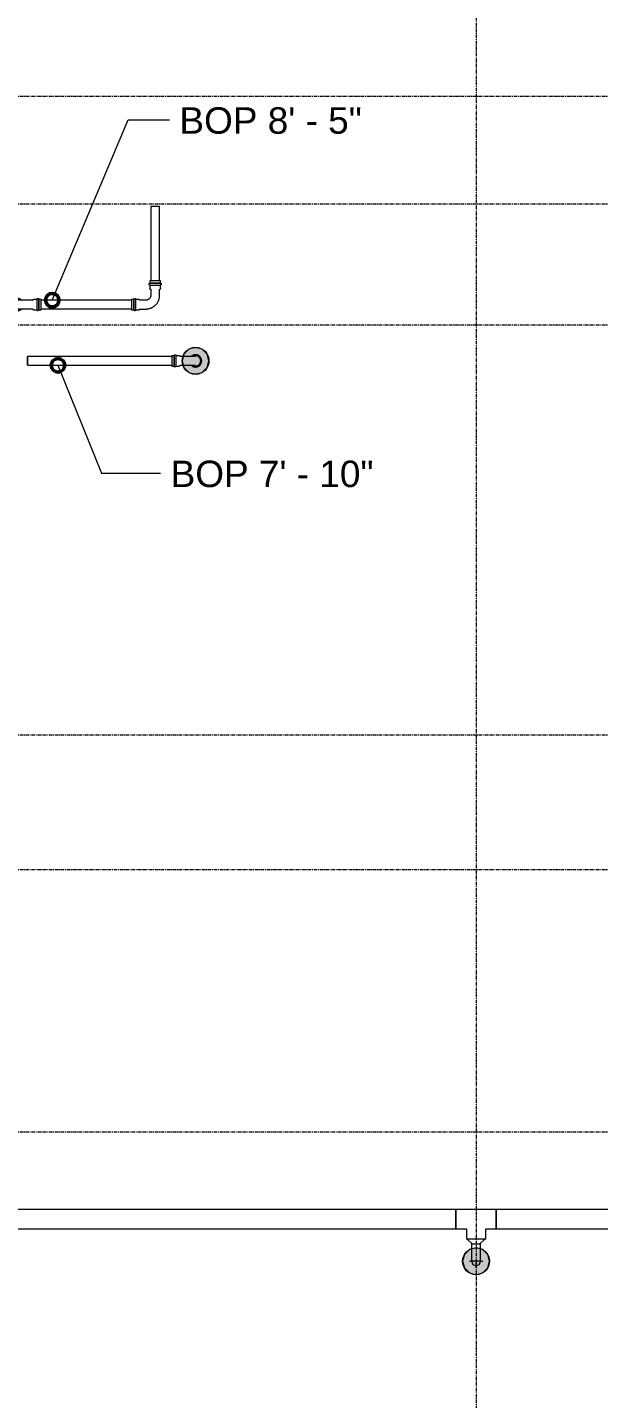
# Model space of a CAD drawing. Header units: inches. Extents: x -3679 to 241, y -496 to 1784.
# Drawn here: x -854.7 to -769.8, y 299.3 to 503.2 of the extents above; entities that cross this region are included whole.
import ezdxf

# ---------------------------------------------------------------- set-up
doc = ezdxf.new("R2010")
doc.units = ezdxf.units.IN
doc.header["$MEASUREMENT"] = 0
doc.linetypes.add('Grid Line', pattern=[0.875, 0.5, -0.125, 0.125, -0.125])
for name, color, linetype, lineweight in [('A-ANNO-NOTE', 250, 'Continuous', 9), ('G-ANNO-DIMS', 251, 'Continuous', 9), ('P-PIPE', 1, 'Continuous', 9), ('P-PIPE-CNTR', 1, 'Continuous', 9), ('S-GRID', 8, 'Continuous', 9)]:
    doc.layers.add(name, color=color, linetype=linetype, lineweight=lineweight)
doc.styles.add('Arial', font='arial.ttf', dxfattribs={"height": 3.934132})

# ---------------------------------------------------------------- blocks, each defined once
blk = doc.blocks.new('Victaulic-VicPress316-Elbow 90-45deg Style P568_P571 - Standard-523083-SECOND LEVEL')
at = {"layer": 'P-PIPE'}
for p, q in [((-3178.39, 1232.42), (-3178.39, 1231.96)), ((-3177.63, 1231.96), (-3178.39, 1231.96)), ((-3178.39, 1231.67), (-3178.39, 1231.33)), ((-3177.63, 1231.67), (-3178.39, 1231.67)), ((-3178.28, 1233.46), (-3178.28, 1232.57)), ((-3176.86, 1231.96), (-3177.63, 1231.96)), ((-3176.86, 1231.67), (-3177.63, 1231.67)), ((-3176.97, 1232.57), (-3176.97, 1233.46)), ((-3176.86, 1231.96), (-3176.86, 1232.42)), ((-3176.86, 1231.33), (-3176.86, 1231.67)), ((-3178.39, 1231.33), (-3177.63, 1231.33)), ((-3177.63, 1231.33), (-3176.86, 1231.33))]:
    blk.add_line(p, q, dxfattribs=at)
at = {"layer": 'P-PIPE', "flags": 128}
for points in [[(-3177.63, 1235.77), (-3177.66, 1235.77), (-3177.7, 1235.76), (-3177.73, 1235.76), (-3177.77, 1235.76), (-3177.81, 1235.75), (-3177.84, 1235.74), (-3177.88, 1235.73), (-3177.91, 1235.72), (-3177.95, 1235.71), (-3177.98, 1235.69), (-3178.01, 1235.68), (-3178.05, 1235.66), (-3178.08, 1235.65), (-3178.11, 1235.63), (-3178.14, 1235.61), (-3178.17, 1235.59), (-3178.2, 1235.56), (-3178.23, 1235.54), (-3178.25, 1235.52), (-3178.28, 1235.49), (-3178.3, 1235.46), (-3178.33, 1235.44), (-3178.35, 1235.41), (-3178.37, 1235.38), (-3178.39, 1235.35), (-3178.41, 1235.32), (-3178.43, 1235.28), (-3178.45, 1235.25), (-3178.46, 1235.22), (-3178.48, 1235.19), (-3178.49, 1235.15), (-3178.5, 1235.12), (-3178.51, 1235.08), (-3178.52, 1235.05), (-3178.52, 1235.01), (-3178.53, 1234.97), (-3178.53, 1234.94), (-3178.54, 1234.9), (-3178.54, 1234.86), (-3178.54, 1234.83), (-3178.53, 1234.79), (-3178.53, 1234.76), (-3178.53, 1234.72), (-3178.52, 1234.68), (-3178.51, 1234.65), (-3178.5, 1234.61), (-3178.49, 1234.58), (-3178.48, 1234.54), (-3178.47, 1234.51), (-3178.45, 1234.48), (-3178.44, 1234.44), (-3178.42, 1234.41), (-3178.4, 1234.38), (-3178.38, 1234.35), (-3178.36, 1234.32), (-3178.34, 1234.29), (-3178.32, 1234.26), (-3178.29, 1234.23)], [(-3176.97, 1234.22), (-3176.95, 1234.25), (-3176.92, 1234.27), (-3176.9, 1234.3), (-3176.88, 1234.33), (-3176.86, 1234.36), (-3176.84, 1234.39), (-3176.82, 1234.42), (-3176.8, 1234.46), (-3176.79, 1234.49), (-3176.77, 1234.52), (-3176.76, 1234.56), (-3176.75, 1234.59), (-3176.74, 1234.63), (-3176.73, 1234.66), (-3176.73, 1234.7), (-3176.72, 1234.74), (-3176.72, 1234.77), (-3176.71, 1234.81), (-3176.71, 1234.85), (-3176.71, 1234.88), (-3176.72, 1234.92), (-3176.72, 1234.95), (-3176.72, 1234.99), (-3176.73, 1235.03), (-3176.74, 1235.06), (-3176.75, 1235.1), (-3176.76, 1235.13), (-3176.77, 1235.17), (-3176.78, 1235.2), (-3176.8, 1235.23), (-3176.81, 1235.27), (-3176.83, 1235.3), (-3176.85, 1235.33), (-3176.87, 1235.36), (-3176.89, 1235.39), (-3176.91, 1235.42), (-3176.93, 1235.45), (-3176.96, 1235.48), (-3176.98, 1235.5), (-3177.01, 1235.53), (-3177.04, 1235.55), (-3177.06, 1235.57), (-3177.09, 1235.6), (-3177.12, 1235.62), (-3177.15, 1235.64), (-3177.19, 1235.65), (-3177.22, 1235.67), (-3177.25, 1235.69), (-3177.29, 1235.7), (-3177.32, 1235.71), (-3177.35, 1235.73), (-3177.39, 1235.74), (-3177.42, 1235.74), (-3177.46, 1235.75), (-3177.5, 1235.76), (-3177.53, 1235.76), (-3177.57, 1235.77), (-3177.61, 1235.77), (-3177.63, 1235.77)], [(-3177.63, 1235.62), (-3177.66, 1235.62), (-3177.69, 1235.62), (-3177.72, 1235.62), (-3177.75, 1235.61), (-3177.78, 1235.61), (-3177.81, 1235.6), (-3177.84, 1235.59), (-3177.87, 1235.58), (-3177.9, 1235.57), (-3177.92, 1235.56), (-3177.95, 1235.55), (-3177.98, 1235.53), (-3178.01, 1235.52), (-3178.03, 1235.5), (-3178.06, 1235.49), (-3178.08, 1235.47), (-3178.11, 1235.45), (-3178.13, 1235.43), (-3178.15, 1235.41), (-3178.17, 1235.39), (-3178.2, 1235.37), (-3178.22, 1235.34), (-3178.23, 1235.32), (-3178.25, 1235.29), (-3178.27, 1235.27), (-3178.29, 1235.24), (-3178.3, 1235.22), (-3178.31, 1235.19), (-3178.33, 1235.16), (-3178.34, 1235.13), (-3178.35, 1235.1), (-3178.36, 1235.07), (-3178.37, 1235.05), (-3178.37, 1235.02), (-3178.38, 1234.99), (-3178.38, 1234.95), (-3178.39, 1234.92), (-3178.39, 1234.89), (-3178.39, 1234.86), (-3178.39, 1234.83), (-3178.39, 1234.8), (-3178.39, 1234.77), (-3178.38, 1234.74), (-3178.38, 1234.71), (-3178.37, 1234.68), (-3178.36, 1234.65), (-3178.36, 1234.62), (-3178.35, 1234.59), (-3178.33, 1234.56), (-3178.32, 1234.54), (-3178.31, 1234.51), (-3178.29, 1234.48), (-3178.28, 1234.46)], [(-3178.28, 1234.85), (-3178.28, 1234.85), (-3178.28, 1234.85), (-3178.28, 1234.84), (-3178.28, 1234.84), (-3178.28, 1234.83), (-3178.28, 1234.81), (-3178.28, 1234.8), (-3178.28, 1234.78), (-3178.28, 1234.77), (-3178.28, 1234.74), (-3178.28, 1234.72), (-3178.28, 1234.7), (-3178.28, 1234.67), (-3178.28, 1234.64), (-3178.28, 1234.61), (-3178.28, 1234.58), (-3178.28, 1234.55), (-3178.28, 1234.51), (-3178.28, 1234.47), (-3178.28, 1234.43), (-3178.28, 1234.39), (-3178.28, 1234.35), (-3178.28, 1234.31), (-3178.28, 1234.26), (-3178.28, 1234.21), (-3178.28, 1234.17), (-3178.28, 1234.12), (-3178.28, 1234.07), (-3178.28, 1234.02), (-3178.28, 1233.97), (-3178.28, 1233.91), (-3178.28, 1233.86), (-3178.28, 1233.81), (-3178.28, 1233.75), (-3178.28, 1233.7), (-3178.28, 1233.64), (-3178.28, 1233.59), (-3178.28, 1233.53), (-3178.28, 1233.48), (-3178.28, 1233.46)], [(-3176.96, 1234.47), (-3176.95, 1234.49), (-3176.94, 1234.52), (-3176.92, 1234.55), (-3176.91, 1234.58), (-3176.9, 1234.61), (-3176.89, 1234.64), (-3176.88, 1234.66), (-3176.88, 1234.69), (-3176.87, 1234.72), (-3176.87, 1234.75), (-3176.86, 1234.79), (-3176.86, 1234.82), (-3176.86, 1234.85), (-3176.86, 1234.88), (-3176.86, 1234.91), (-3176.86, 1234.94), (-3176.87, 1234.97), (-3176.87, 1235), (-3176.88, 1235.03), (-3176.89, 1235.06), (-3176.89, 1235.09), (-3176.9, 1235.12), (-3176.92, 1235.15), (-3176.93, 1235.17), (-3176.94, 1235.2), (-3176.96, 1235.23), (-3176.97, 1235.25), (-3176.99, 1235.28), (-3177.01, 1235.31), (-3177.02, 1235.33), (-3177.04, 1235.35), (-3177.06, 1235.38), (-3177.09, 1235.4), (-3177.11, 1235.42), (-3177.13, 1235.44), (-3177.15, 1235.46), (-3177.18, 1235.48), (-3177.2, 1235.5), (-3177.23, 1235.51), (-3177.26, 1235.53), (-3177.28, 1235.54), (-3177.31, 1235.55), (-3177.34, 1235.57), (-3177.37, 1235.58), (-3177.4, 1235.59), (-3177.43, 1235.6), (-3177.46, 1235.6), (-3177.49, 1235.61), (-3177.52, 1235.61), (-3177.55, 1235.62), (-3177.58, 1235.62), (-3177.61, 1235.62), (-3177.63, 1235.62)], [(-3176.97, 1233.46), (-3176.97, 1233.52), (-3176.97, 1233.57), (-3176.97, 1233.63), (-3176.97, 1233.68), (-3176.97, 1233.74), (-3176.97, 1233.79), (-3176.97, 1233.85), (-3176.97, 1233.9), (-3176.97, 1233.95), (-3176.97, 1234), (-3176.97, 1234.06), (-3176.97, 1234.11), (-3176.97, 1234.15), (-3176.97, 1234.2), (-3176.97, 1234.25), (-3176.97, 1234.29), (-3176.97, 1234.34), (-3176.97, 1234.38), (-3176.97, 1234.42), (-3176.97, 1234.46), (-3176.97, 1234.5), (-3176.97, 1234.54), (-3176.97, 1234.57), (-3176.97, 1234.6), (-3176.97, 1234.63), (-3176.97, 1234.66), (-3176.97, 1234.69), (-3176.97, 1234.72), (-3176.97, 1234.74), (-3176.97, 1234.76), (-3176.97, 1234.78), (-3176.97, 1234.8), (-3176.97, 1234.81), (-3176.97, 1234.82), (-3176.97, 1234.83), (-3176.97, 1234.84), (-3176.97, 1234.85), (-3176.97, 1234.85), (-3176.97, 1234.85), (-3176.97, 1234.85)], [(-3178.39, 1231.67), (-3178.4, 1231.67), (-3178.4, 1231.67), (-3178.41, 1231.67), (-3178.41, 1231.68), (-3178.42, 1231.68), (-3178.43, 1231.68), (-3178.43, 1231.68), (-3178.44, 1231.68), (-3178.44, 1231.68), (-3178.45, 1231.68), (-3178.45, 1231.69), (-3178.46, 1231.69), (-3178.46, 1231.69), (-3178.47, 1231.7), (-3178.47, 1231.7), (-3178.48, 1231.7), (-3178.48, 1231.71), (-3178.49, 1231.71), (-3178.49, 1231.71), (-3178.5, 1231.72), (-3178.5, 1231.72), (-3178.5, 1231.73), (-3178.51, 1231.73), (-3178.51, 1231.74), (-3178.51, 1231.74), (-3178.52, 1231.75), (-3178.52, 1231.75), (-3178.52, 1231.76), (-3178.52, 1231.76), (-3178.53, 1231.77), (-3178.53, 1231.77), (-3178.53, 1231.78), (-3178.53, 1231.78), (-3178.53, 1231.79), (-3178.53, 1231.79), (-3178.54, 1231.8), (-3178.54, 1231.81), (-3178.54, 1231.81), (-3178.54, 1231.82), (-3178.54, 1231.82), (-3178.54, 1231.83), (-3178.54, 1231.83), (-3178.54, 1231.84), (-3178.53, 1231.85), (-3178.53, 1231.85), (-3178.53, 1231.86), (-3178.53, 1231.86), (-3178.53, 1231.87), (-3178.53, 1231.87), (-3178.52, 1231.88), (-3178.52, 1231.88), (-3178.52, 1231.89), (-3178.52, 1231.89), (-3178.51, 1231.9), (-3178.51, 1231.9), (-3178.51, 1231.91), (-3178.5, 1231.91), (-3178.5, 1231.92), (-3178.49, 1231.92), (-3178.49, 1231.93), (-3178.49, 1231.93), (-3178.48, 1231.93), (-3178.48, 1231.94), (-3178.47, 1231.94), (-3178.47, 1231.94), (-3178.46, 1231.95), (-3178.46, 1231.95), (-3178.45, 1231.95), (-3178.45, 1231.95), (-3178.44, 1231.96), (-3178.43, 1231.96), (-3178.43, 1231.96), (-3178.42, 1231.96), (-3178.42, 1231.96), (-3178.41, 1231.96), (-3178.41, 1231.96), (-3178.4, 1231.96), (-3178.39, 1231.96), (-3178.39, 1231.96)], [(-3178.39, 1232.42), (-3178.39, 1232.43), (-3178.39, 1232.44), (-3178.39, 1232.45), (-3178.39, 1232.46), (-3178.39, 1232.47), (-3178.38, 1232.48), (-3178.38, 1232.49), (-3178.38, 1232.5), (-3178.37, 1232.51), (-3178.37, 1232.52), (-3178.37, 1232.53), (-3178.36, 1232.54), (-3178.36, 1232.55), (-3178.35, 1232.56), (-3178.34, 1232.57), (-3178.34, 1232.58), (-3178.33, 1232.59), (-3178.32, 1232.6), (-3178.32, 1232.6), (-3178.31, 1232.61), (-3178.3, 1232.62), (-3178.29, 1232.63), (-3178.28, 1232.63), (-3178.28, 1232.63)], [(-3177.63, 1231.96), (-3177.66, 1231.96), (-3177.69, 1231.96), (-3177.72, 1231.96), (-3177.75, 1231.96), (-3177.78, 1231.96), (-3177.81, 1231.96), (-3177.84, 1231.96), (-3177.87, 1231.96), (-3177.9, 1231.96), (-3177.92, 1231.96), (-3177.95, 1231.96), (-3177.98, 1231.96), (-3178.01, 1231.96), (-3178.03, 1231.96), (-3178.06, 1231.96), (-3178.08, 1231.96), (-3178.11, 1231.96), (-3178.13, 1231.96), (-3178.15, 1231.96), (-3178.17, 1231.96), (-3178.2, 1231.96), (-3178.22, 1231.96), (-3178.23, 1231.96), (-3178.25, 1231.96), (-3178.27, 1231.96), (-3178.29, 1231.96), (-3178.3, 1231.96), (-3178.31, 1231.96), (-3178.33, 1231.96), (-3178.34, 1231.96), (-3178.35, 1231.96), (-3178.36, 1231.96), (-3178.37, 1231.96), (-3178.37, 1231.96), (-3178.38, 1231.96), (-3178.38, 1231.96), (-3178.39, 1231.96), (-3178.39, 1231.96), (-3178.39, 1231.96), (-3178.39, 1231.96)], [(-3178.39, 1231.96), (-3178.39, 1231.96), (-3178.39, 1231.96), (-3178.39, 1231.96), (-3178.38, 1231.96), (-3178.38, 1231.96), (-3178.37, 1231.96), (-3178.36, 1231.96), (-3178.35, 1231.96)], [(-3178.35, 1231.67), (-3178.36, 1231.67), (-3178.37, 1231.67), (-3178.37, 1231.67), (-3178.38, 1231.67), (-3178.38, 1231.67), (-3178.39, 1231.67), (-3178.39, 1231.67), (-3178.39, 1231.67), (-3178.39, 1231.67)], [(-3178.39, 1231.67), (-3178.39, 1231.67), (-3178.39, 1231.67), (-3178.39, 1231.67), (-3178.38, 1231.67), (-3178.38, 1231.67), (-3178.37, 1231.67), (-3178.36, 1231.67), (-3178.35, 1231.67), (-3178.34, 1231.67), (-3178.33, 1231.67), (-3178.32, 1231.67), (-3178.3, 1231.67), (-3178.29, 1231.67), (-3178.27, 1231.67), (-3178.26, 1231.67), (-3178.24, 1231.67), (-3178.22, 1231.67), (-3178.2, 1231.67), (-3178.18, 1231.67), (-3178.16, 1231.67), (-3178.14, 1231.67), (-3178.11, 1231.67), (-3178.09, 1231.67), (-3178.06, 1231.67), (-3178.04, 1231.67), (-3178.01, 1231.67), (-3177.99, 1231.67), (-3177.96, 1231.67), (-3177.93, 1231.67), (-3177.9, 1231.67), (-3177.87, 1231.67), (-3177.84, 1231.67), (-3177.82, 1231.67), (-3177.79, 1231.67), (-3177.76, 1231.67), (-3177.72, 1231.67), (-3177.69, 1231.67), (-3177.66, 1231.67), (-3177.63, 1231.67), (-3177.63, 1231.67)], [(-3176.86, 1231.96), (-3176.86, 1231.96), (-3176.86, 1231.96), (-3176.86, 1231.96), (-3176.87, 1231.96), (-3176.87, 1231.96), (-3176.88, 1231.96), (-3176.89, 1231.96), (-3176.9, 1231.96), (-3176.91, 1231.96), (-3176.92, 1231.96), (-3176.93, 1231.96), (-3176.95, 1231.96), (-3176.96, 1231.96), (-3176.98, 1231.96), (-3176.99, 1231.96), (-3177.01, 1231.96), (-3177.03, 1231.96), (-3177.05, 1231.96), (-3177.07, 1231.96), (-3177.09, 1231.96), (-3177.11, 1231.96), (-3177.14, 1231.96), (-3177.16, 1231.96), (-3177.19, 1231.96), (-3177.21, 1231.96), (-3177.24, 1231.96), (-3177.26, 1231.96), (-3177.29, 1231.96), (-3177.32, 1231.96), (-3177.35, 1231.96), (-3177.38, 1231.96), (-3177.41, 1231.96), (-3177.43, 1231.96), (-3177.46, 1231.96), (-3177.49, 1231.96), (-3177.53, 1231.96), (-3177.56, 1231.96), (-3177.59, 1231.96), (-3177.62, 1231.96), (-3177.63, 1231.96)], [(-3177.63, 1231.67), (-3177.59, 1231.67), (-3177.56, 1231.67), (-3177.53, 1231.67), (-3177.5, 1231.67), (-3177.47, 1231.67), (-3177.44, 1231.67), (-3177.41, 1231.67), (-3177.38, 1231.67), (-3177.35, 1231.67), (-3177.33, 1231.67), (-3177.3, 1231.67), (-3177.27, 1231.67), (-3177.24, 1231.67), (-3177.22, 1231.67), (-3177.19, 1231.67), (-3177.17, 1231.67), (-3177.14, 1231.67), (-3177.12, 1231.67), (-3177.1, 1231.67), (-3177.08, 1231.67), (-3177.05, 1231.67), (-3177.03, 1231.67), (-3177.02, 1231.67), (-3177, 1231.67), (-3176.98, 1231.67), (-3176.96, 1231.67), (-3176.95, 1231.67), (-3176.94, 1231.67), (-3176.92, 1231.67), (-3176.91, 1231.67), (-3176.9, 1231.67), (-3176.89, 1231.67), (-3176.88, 1231.67), (-3176.88, 1231.67), (-3176.87, 1231.67), (-3176.87, 1231.67), (-3176.86, 1231.67), (-3176.86, 1231.67), (-3176.86, 1231.67), (-3176.86, 1231.67)], [(-3176.97, 1232.63), (-3176.96, 1232.63), (-3176.95, 1232.62), (-3176.94, 1232.61), (-3176.93, 1232.61), (-3176.93, 1232.6), (-3176.92, 1232.59), (-3176.91, 1232.58), (-3176.91, 1232.57), (-3176.9, 1232.56), (-3176.9, 1232.55), (-3176.89, 1232.54), (-3176.89, 1232.53), (-3176.88, 1232.52), (-3176.88, 1232.51), (-3176.87, 1232.5), (-3176.87, 1232.49), (-3176.87, 1232.48), (-3176.86, 1232.47), (-3176.86, 1232.46), (-3176.86, 1232.45), (-3176.86, 1232.44), (-3176.86, 1232.43), (-3176.86, 1232.42), (-3176.86, 1232.42)], [(-3176.9, 1231.96), (-3176.89, 1231.96), (-3176.88, 1231.96), (-3176.88, 1231.96), (-3176.87, 1231.96), (-3176.87, 1231.96), (-3176.86, 1231.96), (-3176.86, 1231.96), (-3176.86, 1231.96), (-3176.86, 1231.96)], [(-3176.86, 1231.67), (-3176.86, 1231.67), (-3176.86, 1231.67), (-3176.86, 1231.67), (-3176.87, 1231.67), (-3176.87, 1231.67), (-3176.88, 1231.67), (-3176.89, 1231.67), (-3176.9, 1231.67)], [(-3176.86, 1231.96), (-3176.85, 1231.96), (-3176.85, 1231.96), (-3176.84, 1231.96), (-3176.84, 1231.96), (-3176.83, 1231.96), (-3176.82, 1231.96), (-3176.82, 1231.96), (-3176.81, 1231.96), (-3176.81, 1231.96), (-3176.8, 1231.95), (-3176.8, 1231.95), (-3176.79, 1231.95), (-3176.79, 1231.95), (-3176.78, 1231.94), (-3176.78, 1231.94), (-3176.77, 1231.94), (-3176.77, 1231.93), (-3176.76, 1231.93), (-3176.76, 1231.92), (-3176.75, 1231.92), (-3176.75, 1231.92), (-3176.75, 1231.91), (-3176.74, 1231.91), (-3176.74, 1231.9), (-3176.74, 1231.9), (-3176.73, 1231.89), (-3176.73, 1231.89), (-3176.73, 1231.88), (-3176.73, 1231.88), (-3176.72, 1231.87), (-3176.72, 1231.87), (-3176.72, 1231.86), (-3176.72, 1231.85), (-3176.72, 1231.85), (-3176.72, 1231.84), (-3176.71, 1231.84), (-3176.71, 1231.83), (-3176.71, 1231.83), (-3176.71, 1231.82), (-3176.71, 1231.81), (-3176.71, 1231.81), (-3176.71, 1231.8), (-3176.71, 1231.8), (-3176.72, 1231.79), (-3176.72, 1231.79), (-3176.72, 1231.78), (-3176.72, 1231.77), (-3176.72, 1231.77), (-3176.72, 1231.76), (-3176.73, 1231.76), (-3176.73, 1231.75), (-3176.73, 1231.75), (-3176.73, 1231.74), (-3176.74, 1231.74), (-3176.74, 1231.73), (-3176.74, 1231.73), (-3176.75, 1231.72), (-3176.75, 1231.72), (-3176.76, 1231.72), (-3176.76, 1231.71), (-3176.76, 1231.71), (-3176.77, 1231.7), (-3176.77, 1231.7), (-3176.78, 1231.7), (-3176.78, 1231.69), (-3176.79, 1231.69), (-3176.79, 1231.69), (-3176.8, 1231.69), (-3176.8, 1231.68), (-3176.81, 1231.68), (-3176.82, 1231.68), (-3176.82, 1231.68), (-3176.83, 1231.68), (-3176.83, 1231.68), (-3176.84, 1231.67), (-3176.84, 1231.67), (-3176.85, 1231.67), (-3176.86, 1231.67), (-3176.86, 1231.67)]]:
    blk.add_lwpolyline(points, dxfattribs=at)
blk = doc.blocks.new('Victaulic-VicPress316-Elbow 90-45deg Style P568_P571 - Standard-V42-SECOND LEVEL')
at = {"layer": 'P-PIPE'}
for p, q in [((-3.18, 0.77), (-3.52, 0.77)), ((-3.52, 0.77), (-3.52, -0.77)), ((-3.18, -0.77), (-3.18, 0.77)), ((-2.44, 0.77), (-2.89, 0.77)), ((-2.89, -0.77), (-2.89, 0.77)), ((-1.39, 0.66), (-2.28, 0.66)), ((-3.52, -0.77), (-3.18, -0.77)), ((-2.89, -0.77), (-2.44, -0.77)), ((-2.28, -0.66), (-1.39, -0.66)), ((-0.66, -1.39), (-0.66, -2.28)), ((0.66, -2.28), (0.66, -1.39)), ((-0.77, -2.44), (-0.77, -2.89)), ((0.77, -2.89), (-0.77, -2.89)), ((-0.77, -3.18), (-0.77, -3.52)), ((0.77, -3.18), (-0.77, -3.18)), ((-0.77, -3.52), (0.77, -3.52)), ((0.77, -2.89), (0.77, -2.44)), ((0.77, -3.52), (0.77, -3.18))]:
    blk.add_line(p, q, dxfattribs=at)
at = {"layer": 'P-PIPE', "flags": 128}
for points in [[(-3.18, 0.77), (-3.18, 0.77), (-3.18, 0.78), (-3.18, 0.78), (-3.18, 0.79), (-3.18, 0.8), (-3.18, 0.8), (-3.18, 0.81), (-3.17, 0.81), (-3.17, 0.82), (-3.17, 0.82), (-3.17, 0.83), (-3.17, 0.83), (-3.16, 0.84), (-3.16, 0.84), (-3.16, 0.85), (-3.15, 0.85), (-3.15, 0.86), (-3.15, 0.86), (-3.14, 0.87), (-3.14, 0.87), (-3.13, 0.87), (-3.13, 0.88), (-3.12, 0.88), (-3.12, 0.89), (-3.11, 0.89), (-3.11, 0.89), (-3.1, 0.89), (-3.1, 0.9), (-3.09, 0.9), (-3.09, 0.9), (-3.08, 0.9), (-3.08, 0.91), (-3.07, 0.91), (-3.07, 0.91), (-3.06, 0.91), (-3.05, 0.91), (-3.05, 0.91), (-3.04, 0.91), (-3.04, 0.91), (-3.03, 0.91), (-3.03, 0.91), (-3.02, 0.91), (-3.01, 0.91), (-3.01, 0.91), (-3, 0.91), (-3, 0.91), (-2.99, 0.91), (-2.99, 0.9), (-2.98, 0.9), (-2.98, 0.9), (-2.97, 0.9), (-2.97, 0.89), (-2.96, 0.89), (-2.96, 0.89), (-2.95, 0.88), (-2.95, 0.88), (-2.94, 0.88), (-2.94, 0.87), (-2.93, 0.87), (-2.93, 0.86), (-2.92, 0.86), (-2.92, 0.86), (-2.92, 0.85), (-2.91, 0.85), (-2.91, 0.84), (-2.91, 0.84), (-2.91, 0.83), (-2.9, 0.83), (-2.9, 0.82), (-2.9, 0.82), (-2.9, 0.81), (-2.9, 0.8), (-2.89, 0.8), (-2.89, 0.79), (-2.89, 0.79), (-2.89, 0.78), (-2.89, 0.78), (-2.89, 0.77), (-2.89, 0.77)], [(-3.18, 0.77), (-3.18, 0.77), (-3.18, 0.76), (-3.18, 0.76), (-3.18, 0.76), (-3.18, 0.75), (-3.18, 0.74), (-3.18, 0.74), (-3.18, 0.73), (-3.18, 0.72), (-3.18, 0.71), (-3.18, 0.69), (-3.18, 0.68), (-3.18, 0.67), (-3.18, 0.65), (-3.18, 0.63), (-3.18, 0.61), (-3.18, 0.6), (-3.18, 0.58), (-3.18, 0.56), (-3.18, 0.53), (-3.18, 0.51), (-3.18, 0.49), (-3.18, 0.46), (-3.18, 0.44), (-3.18, 0.41), (-3.18, 0.39), (-3.18, 0.36), (-3.18, 0.33), (-3.18, 0.31), (-3.18, 0.28), (-3.18, 0.25), (-3.18, 0.22), (-3.18, 0.19), (-3.18, 0.16), (-3.18, 0.13), (-3.18, 0.1), (-3.18, 0.07), (-3.18, 0.04), (-3.18, 0.01), (-3.18, -0.02), (-3.18, -0.05), (-3.18, -0.08), (-3.18, -0.11), (-3.18, -0.14), (-3.18, -0.17), (-3.18, -0.2), (-3.18, -0.23), (-3.18, -0.26), (-3.18, -0.29), (-3.18, -0.32), (-3.18, -0.35), (-3.18, -0.37), (-3.18, -0.4), (-3.18, -0.43), (-3.18, -0.45), (-3.18, -0.48), (-3.18, -0.5), (-3.18, -0.52), (-3.18, -0.54), (-3.18, -0.57), (-3.18, -0.59), (-3.18, -0.6), (-3.18, -0.62), (-3.18, -0.64), (-3.18, -0.66), (-3.18, -0.67), (-3.18, -0.69), (-3.18, -0.7), (-3.18, -0.71), (-3.18, -0.72), (-3.18, -0.73), (-3.18, -0.74), (-3.18, -0.75), (-3.18, -0.75), (-3.18, -0.76), (-3.18, -0.76), (-3.18, -0.77), (-3.18, -0.77), (-3.18, -0.77)], [(-3.18, 0.72), (-3.18, 0.73), (-3.18, 0.74), (-3.18, 0.75), (-3.18, 0.75), (-3.18, 0.76), (-3.18, 0.76), (-3.18, 0.77), (-3.18, 0.77), (-3.18, 0.77)], [(-2.89, -0.77), (-2.89, -0.77), (-2.89, -0.76), (-2.89, -0.76), (-2.89, -0.76), (-2.89, -0.75), (-2.89, -0.74), (-2.89, -0.74), (-2.89, -0.73), (-2.89, -0.72), (-2.89, -0.71), (-2.89, -0.69), (-2.89, -0.68), (-2.89, -0.67), (-2.89, -0.65), (-2.89, -0.63), (-2.89, -0.61), (-2.89, -0.6), (-2.89, -0.58), (-2.89, -0.56), (-2.89, -0.53), (-2.89, -0.51), (-2.89, -0.49), (-2.89, -0.46), (-2.89, -0.44), (-2.89, -0.41), (-2.89, -0.39), (-2.89, -0.36), (-2.89, -0.33), (-2.89, -0.31), (-2.89, -0.28), (-2.89, -0.25), (-2.89, -0.22), (-2.89, -0.19), (-2.89, -0.16), (-2.89, -0.13), (-2.89, -0.1), (-2.89, -0.07), (-2.89, -0.04), (-2.89, -0.01), (-2.89, 0.02), (-2.89, 0.05), (-2.89, 0.08), (-2.89, 0.11), (-2.89, 0.14), (-2.89, 0.17), (-2.89, 0.2), (-2.89, 0.23), (-2.89, 0.26), (-2.89, 0.29), (-2.89, 0.32), (-2.89, 0.35), (-2.89, 0.37), (-2.89, 0.4), (-2.89, 0.43), (-2.89, 0.45), (-2.89, 0.48), (-2.89, 0.5), (-2.89, 0.52), (-2.89, 0.54), (-2.89, 0.57), (-2.89, 0.59), (-2.89, 0.6), (-2.89, 0.62), (-2.89, 0.64), (-2.89, 0.66), (-2.89, 0.67), (-2.89, 0.69), (-2.89, 0.7), (-2.89, 0.71), (-2.89, 0.72), (-2.89, 0.73), (-2.89, 0.74), (-2.89, 0.75), (-2.89, 0.75), (-2.89, 0.76), (-2.89, 0.76), (-2.89, 0.77), (-2.89, 0.77), (-2.89, 0.77)], [(-2.89, 0.77), (-2.89, 0.77), (-2.89, 0.76), (-2.89, 0.76), (-2.89, 0.76), (-2.89, 0.75), (-2.89, 0.74), (-2.89, 0.74), (-2.89, 0.73)], [(-2.44, 0.77), (-2.43, 0.77), (-2.42, 0.77), (-2.41, 0.76), (-2.4, 0.76), (-2.38, 0.76), (-2.37, 0.76), (-2.36, 0.76), (-2.35, 0.75), (-2.34, 0.75), (-2.33, 0.74), (-2.32, 0.74), (-2.31, 0.74), (-2.3, 0.73), (-2.29, 0.72), (-2.29, 0.72), (-2.28, 0.71), (-2.27, 0.71), (-2.26, 0.7), (-2.25, 0.69), (-2.24, 0.68), (-2.24, 0.68), (-2.23, 0.67), (-2.22, 0.66), (-2.22, 0.66)], [(0.66, -1.39), (0.66, -1.31), (0.65, -1.23), (0.64, -1.15), (0.63, -1.07), (0.62, -0.99), (0.6, -0.91), (0.58, -0.83), (0.55, -0.75), (0.53, -0.67), (0.5, -0.59), (0.46, -0.52), (0.43, -0.45), (0.39, -0.37), (0.34, -0.3), (0.3, -0.24), (0.25, -0.17), (0.2, -0.1), (0.15, -0.04), (0.09, 0.02), (0.04, 0.08), (-0.02, 0.13), (-0.09, 0.19), (-0.15, 0.24), (-0.22, 0.29), (-0.29, 0.33), (-0.35, 0.38), (-0.43, 0.42), (-0.5, 0.45), (-0.57, 0.49), (-0.65, 0.52), (-0.73, 0.55), (-0.81, 0.57), (-0.88, 0.59), (-0.96, 0.61), (-1.04, 0.63), (-1.13, 0.64), (-1.21, 0.65), (-1.29, 0.65), (-1.37, 0.66), (-1.39, 0.66)], [(-3.18, -0.77), (-3.18, -0.77), (-3.18, -0.76), (-3.18, -0.76), (-3.18, -0.76), (-3.18, -0.75), (-3.18, -0.74), (-3.18, -0.74), (-3.18, -0.73)], [(-2.89, -0.77), (-2.89, -0.77), (-2.89, -0.78), (-2.89, -0.78), (-2.89, -0.79), (-2.89, -0.8), (-2.89, -0.8), (-2.9, -0.81), (-2.9, -0.81), (-2.9, -0.82), (-2.9, -0.82), (-2.9, -0.83), (-2.91, -0.83), (-2.91, -0.84), (-2.91, -0.84), (-2.92, -0.85), (-2.92, -0.85), (-2.92, -0.86), (-2.93, -0.86), (-2.93, -0.87), (-2.93, -0.87), (-2.94, -0.87), (-2.94, -0.88), (-2.95, -0.88), (-2.95, -0.89), (-2.96, -0.89), (-2.96, -0.89), (-2.97, -0.89), (-2.97, -0.9), (-2.98, -0.9), (-2.98, -0.9), (-2.99, -0.9), (-2.99, -0.91), (-3, -0.91), (-3.01, -0.91), (-3.01, -0.91), (-3.02, -0.91), (-3.02, -0.91), (-3.03, -0.91), (-3.03, -0.91), (-3.04, -0.91), (-3.05, -0.91), (-3.05, -0.91), (-3.06, -0.91), (-3.06, -0.91), (-3.07, -0.91), (-3.07, -0.91), (-3.08, -0.91), (-3.09, -0.9), (-3.09, -0.9), (-3.1, -0.9), (-3.1, -0.9), (-3.11, -0.89), (-3.11, -0.89), (-3.12, -0.89), (-3.12, -0.88), (-3.13, -0.88), (-3.13, -0.88), (-3.14, -0.87), (-3.14, -0.87), (-3.14, -0.86), (-3.15, -0.86), (-3.15, -0.86), (-3.15, -0.85), (-3.16, -0.85), (-3.16, -0.84), (-3.16, -0.84), (-3.17, -0.83), (-3.17, -0.83), (-3.17, -0.82), (-3.17, -0.82), (-3.17, -0.81), (-3.18, -0.8), (-3.18, -0.8), (-3.18, -0.79), (-3.18, -0.79), (-3.18, -0.78), (-3.18, -0.78), (-3.18, -0.77), (-3.18, -0.77)], [(-2.89, -0.72), (-2.89, -0.73), (-2.89, -0.74), (-2.89, -0.75), (-2.89, -0.75), (-2.89, -0.76), (-2.89, -0.76), (-2.89, -0.77), (-2.89, -0.77), (-2.89, -0.77)], [(-2.22, -0.66), (-2.23, -0.67), (-2.23, -0.67), (-2.24, -0.68), (-2.25, -0.69), (-2.26, -0.7), (-2.27, -0.7), (-2.27, -0.71), (-2.28, -0.72), (-2.29, -0.72), (-2.3, -0.73), (-2.31, -0.73), (-2.32, -0.74), (-2.33, -0.74), (-2.34, -0.75), (-2.35, -0.75), (-2.36, -0.76), (-2.37, -0.76), (-2.38, -0.76), (-2.39, -0.76), (-2.4, -0.76), (-2.42, -0.77), (-2.43, -0.77), (-2.44, -0.77), (-2.44, -0.77)], [(-1.39, -0.66), (-1.36, -0.66), (-1.33, -0.66), (-1.3, -0.66), (-1.28, -0.67), (-1.25, -0.67), (-1.22, -0.68), (-1.19, -0.69), (-1.16, -0.69), (-1.13, -0.7), (-1.11, -0.72), (-1.08, -0.73), (-1.05, -0.74), (-1.03, -0.75), (-1, -0.77), (-0.98, -0.79), (-0.95, -0.8), (-0.93, -0.82), (-0.91, -0.84), (-0.89, -0.86), (-0.87, -0.88), (-0.85, -0.9), (-0.83, -0.92), (-0.81, -0.95), (-0.79, -0.97), (-0.77, -1), (-0.76, -1.02), (-0.74, -1.05), (-0.73, -1.07), (-0.72, -1.1), (-0.71, -1.13), (-0.7, -1.15), (-0.69, -1.18), (-0.68, -1.21), (-0.67, -1.24), (-0.67, -1.27), (-0.66, -1.3), (-0.66, -1.33), (-0.66, -1.36), (-0.66, -1.39), (-0.66, -1.39)], [(-0.77, -3.18), (-0.77, -3.18), (-0.78, -3.18), (-0.78, -3.18), (-0.79, -3.18), (-0.8, -3.18), (-0.8, -3.18), (-0.81, -3.18), (-0.81, -3.17), (-0.82, -3.17), (-0.82, -3.17), (-0.83, -3.17), (-0.83, -3.17), (-0.84, -3.16), (-0.84, -3.16), (-0.85, -3.16), (-0.85, -3.15), (-0.86, -3.15), (-0.86, -3.15), (-0.87, -3.14), (-0.87, -3.14), (-0.87, -3.13), (-0.88, -3.13), (-0.88, -3.12), (-0.89, -3.12), (-0.89, -3.11), (-0.89, -3.11), (-0.89, -3.1), (-0.9, -3.1), (-0.9, -3.09), (-0.9, -3.09), (-0.9, -3.08), (-0.91, -3.08), (-0.91, -3.07), (-0.91, -3.07), (-0.91, -3.06), (-0.91, -3.05), (-0.91, -3.05), (-0.91, -3.04), (-0.91, -3.04), (-0.91, -3.03), (-0.91, -3.03), (-0.91, -3.02), (-0.91, -3.01), (-0.91, -3.01), (-0.91, -3), (-0.91, -3), (-0.91, -2.99), (-0.9, -2.99), (-0.9, -2.98), (-0.9, -2.98), (-0.9, -2.97), (-0.89, -2.97), (-0.89, -2.96), (-0.89, -2.96), (-0.88, -2.95), (-0.88, -2.95), (-0.88, -2.94), (-0.87, -2.94), (-0.87, -2.93), (-0.86, -2.93), (-0.86, -2.92), (-0.86, -2.92), (-0.85, -2.92), (-0.85, -2.91), (-0.84, -2.91), (-0.84, -2.91), (-0.83, -2.91), (-0.83, -2.9), (-0.82, -2.9), (-0.82, -2.9), (-0.81, -2.9), (-0.8, -2.9), (-0.8, -2.89), (-0.79, -2.89), (-0.79, -2.89), (-0.78, -2.89), (-0.78, -2.89), (-0.77, -2.89), (-0.77, -2.89)], [(-0.77, -2.44), (-0.77, -2.43), (-0.77, -2.42), (-0.76, -2.41), (-0.76, -2.4), (-0.76, -2.38), (-0.76, -2.37), (-0.76, -2.36), (-0.75, -2.35), (-0.75, -2.34), (-0.74, -2.33), (-0.74, -2.32), (-0.74, -2.31), (-0.73, -2.3), (-0.72, -2.29), (-0.72, -2.29), (-0.71, -2.28), (-0.71, -2.27), (-0.7, -2.26), (-0.69, -2.25), (-0.68, -2.24), (-0.68, -2.24), (-0.67, -2.23), (-0.66, -2.22), (-0.66, -2.22)], [(0.77, -2.89), (0.77, -2.89), (0.76, -2.89), (0.76, -2.89), (0.76, -2.89), (0.75, -2.89), (0.74, -2.89), (0.74, -2.89), (0.73, -2.89), (0.72, -2.89), (0.71, -2.89), (0.69, -2.89), (0.68, -2.89), (0.67, -2.89), (0.65, -2.89), (0.63, -2.89), (0.61, -2.89), (0.6, -2.89), (0.58, -2.89), (0.56, -2.89), (0.53, -2.89), (0.51, -2.89), (0.49, -2.89), (0.46, -2.89), (0.44, -2.89), (0.41, -2.89), (0.39, -2.89), (0.36, -2.89), (0.33, -2.89), (0.31, -2.89), (0.28, -2.89), (0.25, -2.89), (0.22, -2.89), (0.19, -2.89), (0.16, -2.89), (0.13, -2.89), (0.1, -2.89), (0.07, -2.89), (0.04, -2.89), (0.01, -2.89), (-0.02, -2.89), (-0.05, -2.89), (-0.08, -2.89), (-0.11, -2.89), (-0.14, -2.89), (-0.17, -2.89), (-0.2, -2.89), (-0.23, -2.89), (-0.26, -2.89), (-0.29, -2.89), (-0.32, -2.89), (-0.35, -2.89), (-0.37, -2.89), (-0.4, -2.89), (-0.43, -2.89), (-0.45, -2.89), (-0.48, -2.89), (-0.5, -2.89), (-0.52, -2.89), (-0.54, -2.89), (-0.57, -2.89), (-0.59, -2.89), (-0.6, -2.89), (-0.62, -2.89), (-0.64, -2.89), (-0.66, -2.89), (-0.67, -2.89), (-0.69, -2.89), (-0.7, -2.89), (-0.71, -2.89), (-0.72, -2.89), (-0.73, -2.89), (-0.74, -2.89), (-0.75, -2.89), (-0.75, -2.89), (-0.76, -2.89), (-0.76, -2.89), (-0.77, -2.89), (-0.77, -2.89), (-0.77, -2.89)], [(-0.77, -2.89), (-0.77, -2.89), (-0.76, -2.89), (-0.76, -2.89), (-0.76, -2.89), (-0.75, -2.89), (-0.74, -2.89), (-0.74, -2.89), (-0.73, -2.89)], [(-0.77, -3.18), (-0.77, -3.18), (-0.76, -3.18), (-0.76, -3.18), (-0.76, -3.18), (-0.75, -3.18), (-0.74, -3.18), (-0.74, -3.18), (-0.73, -3.18), (-0.72, -3.18), (-0.71, -3.18), (-0.69, -3.18), (-0.68, -3.18), (-0.67, -3.18), (-0.65, -3.18), (-0.63, -3.18), (-0.61, -3.18), (-0.6, -3.18), (-0.58, -3.18), (-0.56, -3.18), (-0.53, -3.18), (-0.51, -3.18), (-0.49, -3.18), (-0.46, -3.18), (-0.44, -3.18), (-0.41, -3.18), (-0.39, -3.18), (-0.36, -3.18), (-0.33, -3.18), (-0.31, -3.18), (-0.28, -3.18), (-0.25, -3.18), (-0.22, -3.18), (-0.19, -3.18), (-0.16, -3.18), (-0.13, -3.18), (-0.1, -3.18), (-0.07, -3.18), (-0.04, -3.18), (-0.01, -3.18), (0.02, -3.18), (0.05, -3.18), (0.08, -3.18), (0.11, -3.18), (0.14, -3.18), (0.17, -3.18), (0.2, -3.18), (0.23, -3.18), (0.26, -3.18), (0.29, -3.18), (0.32, -3.18), (0.35, -3.18), (0.37, -3.18), (0.4, -3.18), (0.43, -3.18), (0.45, -3.18), (0.48, -3.18), (0.5, -3.18), (0.52, -3.18), (0.54, -3.18), (0.57, -3.18), (0.59, -3.18), (0.6, -3.18), (0.62, -3.18), (0.64, -3.18), (0.66, -3.18), (0.67, -3.18), (0.69, -3.18), (0.7, -3.18), (0.71, -3.18), (0.72, -3.18), (0.73, -3.18), (0.74, -3.18), (0.75, -3.18), (0.75, -3.18), (0.76, -3.18), (0.76, -3.18), (0.77, -3.18), (0.77, -3.18), (0.77, -3.18)], [(-0.72, -3.18), (-0.73, -3.18), (-0.74, -3.18), (-0.75, -3.18), (-0.75, -3.18), (-0.76, -3.18), (-0.76, -3.18), (-0.77, -3.18), (-0.77, -3.18), (-0.77, -3.18)], [(0.66, -2.22), (0.67, -2.23), (0.67, -2.23), (0.68, -2.24), (0.69, -2.25), (0.7, -2.26), (0.7, -2.27), (0.71, -2.27), (0.72, -2.28), (0.72, -2.29), (0.73, -2.3), (0.73, -2.31), (0.74, -2.32), (0.74, -2.33), (0.75, -2.34), (0.75, -2.35), (0.76, -2.36), (0.76, -2.37), (0.76, -2.38), (0.76, -2.39), (0.76, -2.4), (0.77, -2.42), (0.77, -2.43), (0.77, -2.44), (0.77, -2.44)], [(0.72, -2.89), (0.73, -2.89), (0.74, -2.89), (0.75, -2.89), (0.75, -2.89), (0.76, -2.89), (0.76, -2.89), (0.77, -2.89), (0.77, -2.89), (0.77, -2.89)], [(0.77, -3.18), (0.77, -3.18), (0.76, -3.18), (0.76, -3.18), (0.76, -3.18), (0.75, -3.18), (0.74, -3.18), (0.74, -3.18), (0.73, -3.18)], [(0.77, -2.89), (0.77, -2.89), (0.78, -2.89), (0.78, -2.89), (0.79, -2.89), (0.8, -2.89), (0.8, -2.89), (0.81, -2.9), (0.81, -2.9), (0.82, -2.9), (0.82, -2.9), (0.83, -2.9), (0.83, -2.91), (0.84, -2.91), (0.84, -2.91), (0.85, -2.92), (0.85, -2.92), (0.86, -2.92), (0.86, -2.93), (0.87, -2.93), (0.87, -2.93), (0.87, -2.94), (0.88, -2.94), (0.88, -2.95), (0.89, -2.95), (0.89, -2.96), (0.89, -2.96), (0.89, -2.97), (0.9, -2.97), (0.9, -2.98), (0.9, -2.98), (0.9, -2.99), (0.91, -2.99), (0.91, -3), (0.91, -3.01), (0.91, -3.01), (0.91, -3.02), (0.91, -3.02), (0.91, -3.03), (0.91, -3.03), (0.91, -3.04), (0.91, -3.05), (0.91, -3.05), (0.91, -3.06), (0.91, -3.06), (0.91, -3.07), (0.91, -3.07), (0.91, -3.08), (0.9, -3.09), (0.9, -3.09), (0.9, -3.1), (0.9, -3.1), (0.89, -3.11), (0.89, -3.11), (0.89, -3.12), (0.88, -3.12), (0.88, -3.13), (0.88, -3.13), (0.87, -3.14), (0.87, -3.14), (0.86, -3.14), (0.86, -3.15), (0.86, -3.15), (0.85, -3.15), (0.85, -3.16), (0.84, -3.16), (0.84, -3.16), (0.83, -3.17), (0.83, -3.17), (0.82, -3.17), (0.82, -3.17), (0.81, -3.17), (0.8, -3.18), (0.8, -3.18), (0.79, -3.18), (0.79, -3.18), (0.78, -3.18), (0.78, -3.18), (0.77, -3.18), (0.77, -3.18)]]:
    blk.add_lwpolyline(points, dxfattribs=at)

msp = doc.modelspace()

# ---------------------------------------------------------------- hatches: boundary and pattern name
at = {"layer": 'A-ANNO-NOTE'}
for points in [[(-829.74, 451.64), (-828.74, 451.9), (-828, 452.64), (-827.74, 453.64), (-828, 454.64), (-828.74, 455.37), (-829.74, 455.64), (-830.74, 455.37), (-831.47, 454.64), (-831.74, 453.64), (-831.47, 452.64), (-830.74, 451.9)], [(-788, 317.74), (-787, 318.01), (-786.27, 318.74), (-786, 319.74), (-786.27, 320.74), (-787, 321.47), (-788, 321.74), (-789, 321.47), (-789.73, 320.74), (-790, 319.74), (-789.73, 318.74), (-789, 318.01)]]:
    msp.add_hatch(color=256, dxfattribs=at).paths.add_polyline_path(points, flags=0)
h = msp.add_hatch(color=256, dxfattribs=at)
edge = h.paths.add_edge_path(flags=0)
edge.add_arc((-829.74, 453.64), 2, 0, 360)
h = msp.add_hatch(color=256, dxfattribs=at)
edge = h.paths.add_edge_path(flags=0)
edge.add_arc((-788, 319.74), 2, 0, 360)

# ---------------------------------------------------------------- linework, layer by layer
for p, q in [((-830.74, 455.37), (-831.47, 454.64)), ((-829.74, 455.64), (-830.74, 455.37)), ((-828.74, 455.37), (-829.74, 455.64)), ((-828, 454.64), (-828.74, 455.37)), ((-831.47, 454.64), (-831.74, 453.64)), ((-831.74, 453.64), (-831.47, 452.64)), ((-827.74, 453.64), (-828, 454.64)), ((-828, 452.64), (-827.74, 453.64)), ((-831.47, 452.64), (-830.74, 451.9)), ((-830.74, 451.9), (-829.74, 451.64)), ((-829.74, 451.64), (-828.74, 451.9)), ((-828.74, 451.9), (-828, 452.64)), ((-789.73, 320.74), (-790, 319.74)), ((-789, 321.47), (-789.73, 320.74)), ((-788, 321.74), (-789, 321.47)), ((-787, 321.47), (-788, 321.74)), ((-786.27, 320.74), (-787, 321.47)), ((-786, 319.74), (-786.27, 320.74)), ((-790, 319.74), (-789.73, 318.74)), ((-789.73, 318.74), (-789, 318.01)), ((-787, 318.01), (-786.27, 318.74)), ((-786.27, 318.74), (-786, 319.74)), ((-789, 318.01), (-788, 317.74)), ((-788, 317.74), (-787, 318.01))]:
    msp.add_line(p, q, dxfattribs=at)
for centre in [(-829.74, 453.64), (-788, 319.74)]:
    msp.add_circle(centre, 2, dxfattribs=at)
at = {"layer": 'G-ANNO-DIMS'}
for p, q in [((-851.05, 462.66), (-839.77, 489.48)), ((-839.77, 489.48), (-833.63, 489.48)), ((-850.2, 452.98), (-843.73, 436.93)), ((-843.73, 436.93), (-834.94, 436.93))]:
    msp.add_line(p, q, dxfattribs=at)
at = {"layer": 'G-ANNO-DIMS', "lineweight": 50}
for centre in [(-851.05, 462.66), (-850.2, 452.98)]:
    msp.add_circle(centre, 1, dxfattribs=at)
at = {"layer": 'P-PIPE'}
for p, q in [((-836.39, 476.64), (-836.39, 465.52)), ((-836.39, 476.64), (-835.08, 476.64)), ((-835.08, 465.52), (-835.08, 476.64)), ((-839.26, 462.66), (-852.72, 462.66)), ((-852.72, 461.35), (-839.26, 461.35)), ((-833.26, 454.29), (-854.75, 454.29)), ((-854.75, 452.98), (-854.75, 454.29)), ((-854.75, 454.29), (-854.75, 454.27)), ((-854.75, 454.27), (-854.75, 454.2)), ((-854.75, 454.2), (-854.75, 454.1)), ((-854.75, 454.1), (-854.75, 453.96)), ((-854.75, 453.96), (-854.75, 453.81)), ((-854.75, 453.81), (-854.75, 453.46)), ((-854.75, 453.46), (-854.75, 453.31)), ((-854.75, 453.31), (-854.75, 453.17)), ((-854.75, 453.17), (-854.75, 453.07)), ((-854.75, 453.07), (-854.75, 453)), ((-854.75, 453), (-854.75, 452.98)), ((-854.75, 452.98), (-833.26, 452.98)), ((-790.99, 327.44), (-929.01, 327.44)), ((-785.01, 327.44), (-790.99, 327.44)), ((-790.99, 327.44), (-790.99, 325.28)), ((-790.99, 327.25), (-790.99, 327.39)), ((-790.99, 327.02), (-790.99, 327.24)), ((-790.99, 326.72), (-790.99, 327.02)), ((-790.99, 326.37), (-790.99, 326.72)), ((-790.99, 325.63), (-790.99, 326.37)), ((-646.99, 327.44), (-785.01, 327.44)), ((-785.01, 325.28), (-785.01, 327.44)), ((-785.01, 327.39), (-785.01, 327.25)), ((-785.01, 327.24), (-785.01, 327.02)), ((-785.01, 327.02), (-785.01, 326.72)), ((-785.01, 326.72), (-785.01, 326.37)), ((-785.01, 326.37), (-785.01, 325.63)), ((-929.01, 324.56), (-790.99, 324.56)), ((-790.99, 325.28), (-790.99, 325.63)), ((-790.99, 324.98), (-790.99, 325.28)), ((-790.99, 325.28), (-790.99, 324.56)), ((-790.99, 324.76), (-790.99, 324.98)), ((-790.99, 324.61), (-790.99, 324.75)), ((-790.99, 324.56), (-789.44, 324.56)), ((-789.44, 324.56), (-789.44, 323.01)), ((-786.56, 324.56), (-785.01, 324.56)), ((-786.56, 323.01), (-786.56, 324.56)), ((-785.01, 325.63), (-785.01, 325.28)), ((-785.01, 324.56), (-785.01, 325.28)), ((-785.01, 325.28), (-785.01, 324.98)), ((-785.01, 324.98), (-785.01, 324.76)), ((-785.01, 324.75), (-785.01, 324.61)), ((-785.01, 324.56), (-646.99, 324.56)), ((-786.56, 323.01), (-789.44, 323.01)), ((-789.31, 323.01), (-788.56, 322.35)), ((-788.66, 322.35), (-788.66, 319.74)), ((-788.66, 322.35), (-787.34, 322.35)), ((-787.44, 322.35), (-786.69, 323.01)), ((-787.34, 319.74), (-787.34, 322.35)), ((-787.34, 319.74), (-788.66, 319.74))]:
    msp.add_line(p, q, dxfattribs=at)
msp.add_arc((-788, 319.74), 0.658, 180, 0, dxfattribs=at)
at = {"layer": 'P-PIPE-CNTR'}
for p, q in [((-829.74, 454.37), (-829.74, 454.64)), ((-829.74, 452.64), (-829.74, 452.9)), ((-829, 453.64), (-828.74, 453.64)), ((-789, 319.74), (-788.66, 319.74)), ((-788, 318.74), (-788, 319.74)), ((-787.34, 319.74), (-787, 319.74))]:
    msp.add_line(p, q, dxfattribs=at)
at = {"layer": 'S-GRID', "linetype": 'Grid Line'}
for p, q in [((-788, 1771.74), (-788, -484.26)), ((-3666.39, 493), (228, 493)), ((-3666.39, 477), (228, 477)), ((-3666.39, 459), (228, 459)), ((-3666.39, 398), (228, 398)), ((-3666.39, 378), (228, 378)), ((-3666.39, 339), (226, 339))]:
    msp.add_line(p, q, dxfattribs=at)

# ---------------------------------------------------------------- block references
at = {"layer": 'P-PIPE'}
for name, p, rotation in [('Victaulic-VicPress316-Elbow 90-45deg Style P568_P571 - Standard-V42-SECOND LEVEL', (-835.74, 462), 270), ('Victaulic-VicPress316-Elbow 90-45deg Style P568_P571 - Standard-523083-SECOND LEVEL', (378.61, 3639.63), 90), ('Victaulic-VicPress316-Elbow 90-45deg Style P568_P571 - Standard-523083-SECOND LEVEL', (-2064.59, -2723.99), 270)]:
    msp.add_blockref(name, p, dxfattribs=dict(at, rotation=rotation))

# ---------------------------------------------------------------- texts
at = {"layer": 'G-ANNO-DIMS', "char_height": 3.9341, "attachment_point": 1, "line_spacing_factor": 0.938532, "style": 'Arial'}
for s, insert, width in [('BOP 8\' - 5"', (-832.13, 491.35), 32.304), ('BOP 7\' - 10"', (-833.44, 438.8), 35.952)]:
    msp.add_mtext(s, dxfattribs=dict(at, insert=insert, width=width))

doc.saveas('drawing.dxf')
